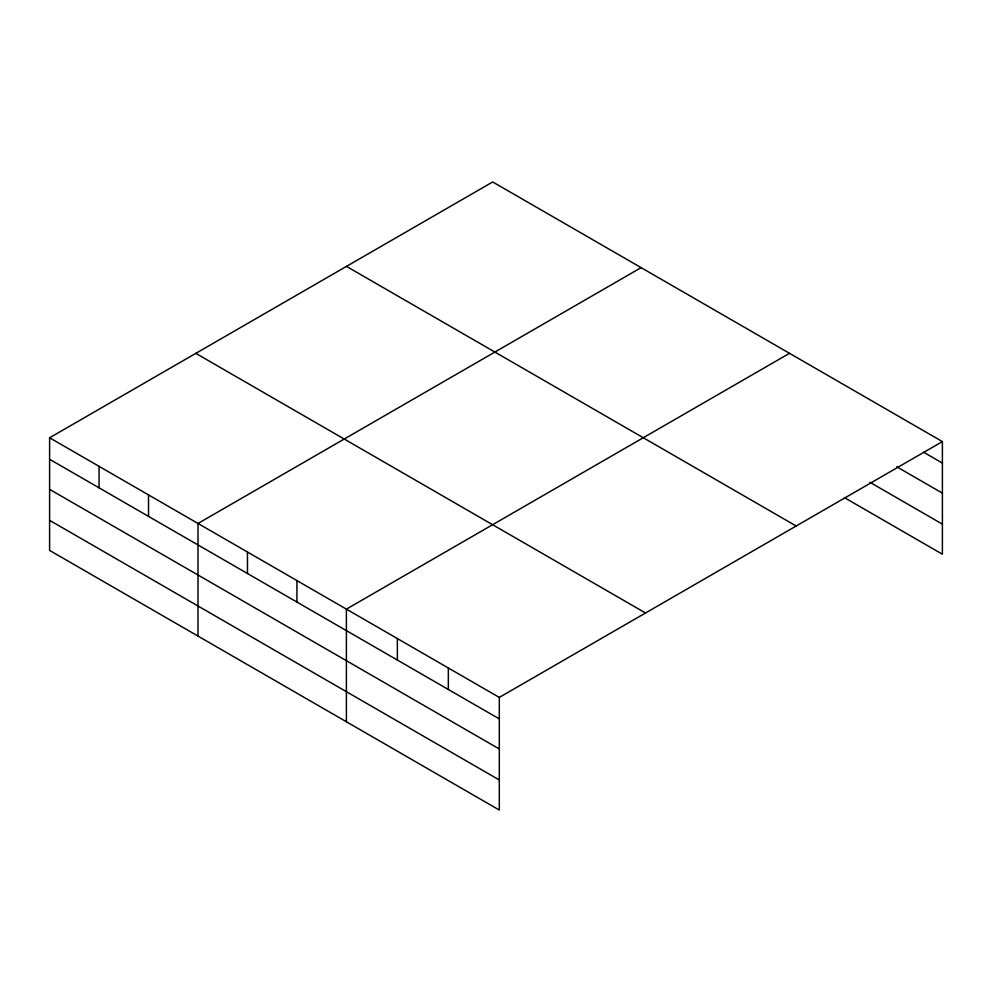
<?xml version="1.0" encoding="UTF-8"?>
<svg xmlns="http://www.w3.org/2000/svg" width="992" height="992" viewBox="0 0 992 992"><rect width="100%" height="100%" fill="white"/><g stroke="black" fill="none" stroke-linecap="round" stroke-linejoin="round"><path stroke-width="1.49" d="M499.298 748.972L499.298 697.413L49.6 437.782L49.6 550.411L499.298 810.042L499.298 748.972L49.6 489.341M844.49 497.686L942.4 554.218L942.4 441.589L492.702 181.958L49.6 437.782M641.105 267.642L198.003 523.466L198.003 636.083M789.508 353.313L346.394 609.138L346.394 721.767M499.298 697.413L942.4 441.589M923.626 452.24L942.4 463.078M896.805 466.823L942.4 493.148M869.972 482.323L942.4 524.136M346.481 266.389L796.179 526.008M195.821 353.363L645.519 612.994M49.6 459.271L499.298 718.902M49.6 520.329L499.298 779.96M448.334 667.988L448.334 689.477M397.37 638.563L397.37 660.052M296.93 580.58L296.93 602.07M247.467 552.023L247.467 573.512M148.527 494.909L148.527 516.386M99.064 466.339L99.064 487.828"/></g></svg>
